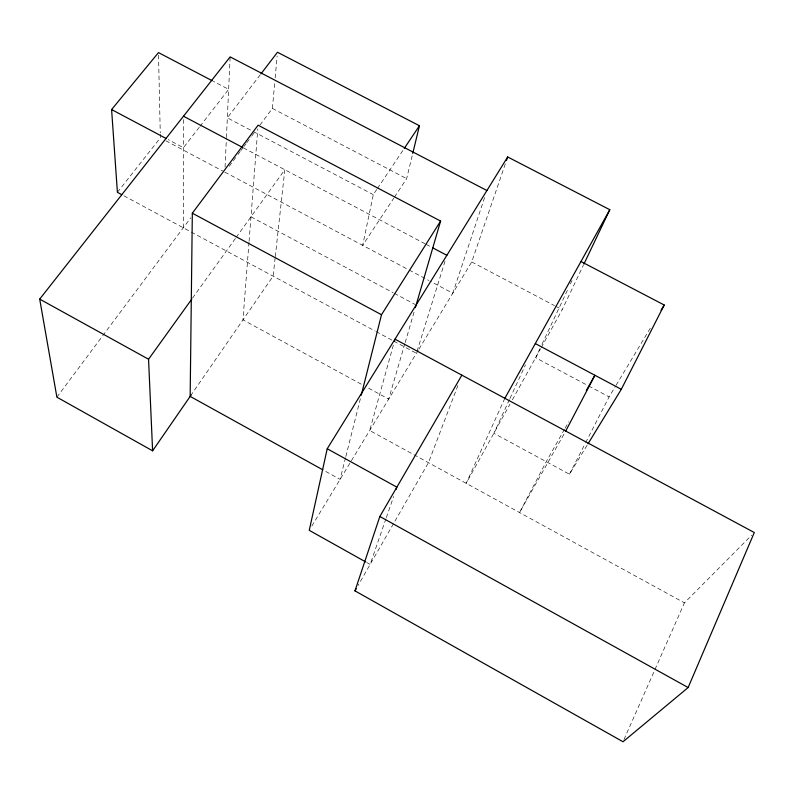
<?xml version="1.0" encoding="UTF-8"?>
<svg xmlns="http://www.w3.org/2000/svg" width="794" height="794" viewBox="0 0 794 794"><rect width="100%" height="100%" fill="white"/><g stroke="black" fill="none" stroke-linecap="round" stroke-linejoin="round"><path stroke-width="0.6" stroke-dasharray="3.97 2.98" d="M183.295 227.789L183.493 116.222M225.059 167.197L226.379 138.672M226.429 137.521L230.141 56.89M248.998 242.239L242.974 319.863L362.59 384.921M249.078 241.336L257.802 128.886M259.956 125.075L272.392 108.411L274.714 82.775M275.161 77.891L277.146 55.917M275.151 257.812L273.136 276.163L190.163 396.395M275.29 256.591L284.818 169.727L236.513 236.91M376.743 189.498L373.299 194.639L362.669 245.346L393.794 198.143M394.469 197.111L406.647 178.64L412.751 153.401M345.529 457.751L340.09 479.387L324.984 471.031M345.837 456.55L360.645 397.655M393.348 345.102L369.696 430.487L684.448 602.854L751.68 535.176M404.811 343.812L388.693 399.114L366.947 387.283M405.158 342.641L414.299 311.278M445.027 261.206L416.423 353.3L393.546 340.983M484.598 197.527L452.798 293.224L429.891 281.056M418.974 349.082L471.725 261.951L505.679 162.8M385.934 518.76L370.143 564.415L366.937 562.618M386.341 517.589L393.635 496.518M457.91 385.527L428.462 462.674L358.044 585.525M624.015 739.482L654.484 670.602M654.981 669.471L684.448 602.854M504.855 398.3L466.187 483.328L509.996 404.106M509.401 399.64L493.868 433.286L569.437 474.226L587.361 444.868M509.927 398.519L525.459 364.883M539.86 348.774L535.642 357.727L587.491 385.358M541.965 344.298L568.315 288.371M570.429 283.895L572.008 280.54M541.21 347.663L562.212 309.68L583.362 265.246M569.437 474.226L585.079 443.727M585.635 442.635L609.097 396.881L615.429 386.321M512.368 399.819L540.605 348.755M564.504 429.276L546.262 461.671L519.554 512.557L564.504 433.196M565.12 428.194L568.762 421.713M616.065 385.259L650.921 327.188M311.794 526.124L418.339 350.134M377.428 188.476L404.285 148.379M192.535 298.078L235.798 237.912M56.89 397.169L101.989 336.745M102.724 335.753L190.719 217.854M229.228 166.244L237.277 155.465M238.002 154.483L240.205 151.545M240.929 150.562L243.123 147.624M243.857 146.642L246.051 143.704M246.785 142.722L251.172 136.836M251.906 135.853L254.1 132.916M260.263 74.775L227.332 117.849L373.299 194.639M199.264 127.268L183.434 147.694L168.199 139.605M200.019 126.296L228.642 89.325L213.298 81.296M117.403 192.317L160.358 137.878L160.279 134.166M272.392 108.411L406.647 178.64M471.725 261.951L554.579 305.65M555.671 306.226L562.212 309.68M243.421 147.863L425.008 243.758M426.06 244.314L431.559 247.222M165.827 140.776L222.648 170.968M224.831 172.129L408.076 269.474M409.168 270.049L428.8 280.481M588.572 385.934L609.097 396.881M250.973 216.802L393.159 292.728M394.261 293.314L415.034 304.41M123.884 195.8L375.175 331.098M376.118 331.604L392.544 340.447M158.532 55.074L160.249 132.935"/><path stroke-width="1.19" d="M415.341 307.715L440.601 221.069L258.09 125.194L192.327 213.209L190.163 396.395L322.83 469.84M583.888 264.134L609.802 209.705L507.674 156.964L327.227 448.749L309.253 530.323L365.865 562.023M412.751 153.401L419.44 125.75L277.483 52.255L261.018 73.792M361.25 395.253L381.507 314.722L440.601 221.069M394.33 341.549L394.995 339.177L754.3 532.536L688.14 687.554L623.022 741.745L354.978 590.865L379.85 516.487L461.87 375.165M506.473 160.467L507.674 156.964M396.067 489.501L396.871 487.159L327.227 448.749M588.007 443.826L621.305 389.308L664.221 305.015L580.97 261.524M565.715 431.053L594.914 375.274L586.399 390.4M504.855 398.3L609.802 209.705M354.978 590.865L356.198 588.731M661.055 310.295L664.221 305.015M404.285 148.379L419.44 125.75M486.921 190.52L230.141 56.89L39.7 299.12L56.89 397.169L152.607 450.813L191.146 394.965M152.607 450.813L148.557 359.235L191.811 299.08M121.72 194.639L117.403 192.317L111.597 109.552L158.482 52.602L212.197 80.72M183.493 116.222L242.507 147.386M432.631 247.788L446.863 255.301M111.597 109.552L166.025 138.444M535.305 343.574L621.305 389.308M192.327 213.209L381.507 314.722M39.7 299.12L148.557 359.235M379.85 516.487L688.14 687.554"/></g></svg>
